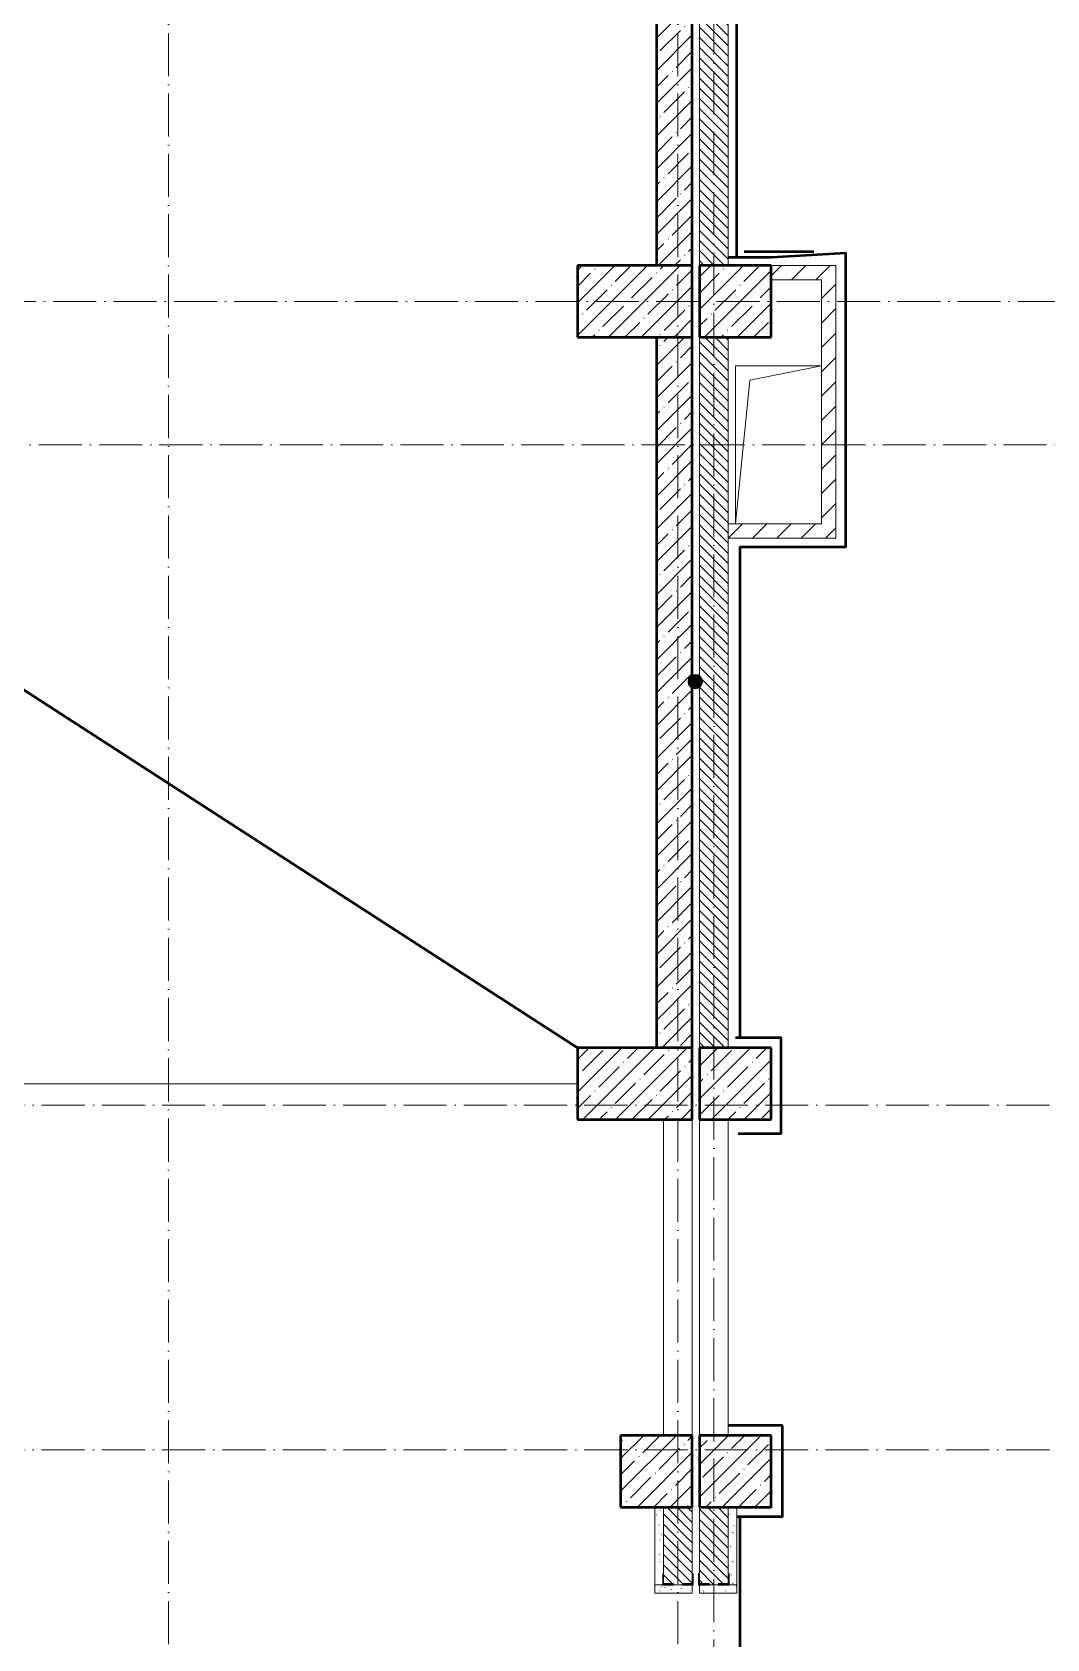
# Model space of a CAD drawing. Header units: millimetres. Extents: x -213536 to 1564669, y -45299 to 942238.
# Drawn here: x 619821 to 626892, y 352545 to 363738 of the extents above; entities that cross this region are included whole.
import ezdxf

# ---------------------------------------------------------------- set-up
doc = ezdxf.new("R2010")
doc.units = ezdxf.units.MM
doc.linetypes.add('50_200_ШТРИХ_1Т_ш5_п1_п1_', pattern=[700, 500, -100, 0, -100])
for name, color, linetype, lineweight in [('8.1)', 2, 'Continuous', 50), ('8.2)', 3, 'Continuous', 50), ('8.3)', 5, 'Continuous', 50), ('8.4)', 6, 'Continuous', 50), ('A-DETL-____-OTLN-1', 7, 'Continuous', 50), ('A-FLOR-____-OTLN', 7, 'Continuous', 9), ('A-GENM-____-MCUT', 7, 'Continuous', 25), ('A-GENM-____-OTLN', 7, 'Continuous', 9), ('A-GENM-____-OTLN-1', 7, 'Continuous', 25), ('A-WALL-____-MCUT', 7, 'Continuous', 13), ('A-WALL-____-MCUT-2', 7, 'Continuous', 50), ('A-WALL-____-PATT-1', 7, 'Continuous', 9), ('A-WALL-FNSH-MCUT-1', 7, 'Continuous', 9), ('G-____-____-TEXT', 7, 'Continuous', 9), ('I-WALL-____-OTLN', 7, 'Continuous', 9), ('S-COLS-____-MCUT', 7, 'Continuous', 50), ('S-COLS-____-OTLN', 7, 'Continuous', 9), ('S-GRID-____-OTLN-1', 7, '50_200_ШТРИХ_1Т_ш5_п1_п1_', 9)]:
    doc.layers.add(name, color=color, linetype=linetype, lineweight=lineweight)
doc.layers.add('A-WALL-____-PATT-2', color=7, linetype='Continuous', lineweight=9, true_color=0x787878)
pattern_1 = [(45, (549721.47, 286281.11), (-114.04925, 114.04925), []), (45, (549835.52, 286281.11), (-114.04925, 114.04925), [201.612, -40.322, 3.353, -36.97])]
pattern_2 = [(45, (549721.47, 286281.11), (-84.85281, 84.85281), [])]
pattern_3 = [(135, (549721.475, 286281.11), (-35.35534, -35.35534), [])]
pattern_4 = [(0, (549721.475, 286281.11), (203.2, 50.8), [3.353, -149.047, 3.353, -149.047, -812.8]), (0, (549721.475, 286281.11), (203.2, 50.8), [-304.8, 3.353, -301.447, 3.353, -149.047, -355.6]), (0, (549721.475, 286281.11), (203.2, 50.8), [-762, 3.353, -98.247, 3.353, -250.647]), (120, (549797.675, 286306.51), (-145.59409, 150.576362), [3.353, -149.047, 3.353, -149.047, -812.8]), (120, (549797.675, 286306.51), (-145.59409, 150.576362), [-304.8, 3.353, -301.447, 3.353, -149.047, -355.6]), (120, (549797.675, 286306.51), (-145.59409, 150.576362), [-762, 3.353, -98.247, 3.353, -250.647]), (240, (549823.075, 286408.11), (-57.60591, -201.376362), [3.353, -149.047, 3.353, -149.047, -812.8]), (240, (549823.075, 286408.11), (-57.60591, -201.376362), [-304.8, 3.353, -301.447, 3.353, -149.047, -355.6]), (240, (549823.075, 286408.11), (-57.60591, -201.376362), [-762, 3.353, -98.247, 3.353, -250.647])]

# ---------------------------------------------------------------- blocks, each defined once
blk = doc.blocks.new('BSC_Колонна _Прямоугольная - 500х800-V83-АР1_План отверстий 3 этажа в осях 1-64_Ю-ЯЯ')
at = {"layer": 'S-COLS-____-OTLN'}
h = blk.add_hatch(dxfattribs=at)
h.set_pattern_fill('FP_91', color=256, style=0, pattern_type=2)
h.set_pattern_definition([(315, (-75581.04, 74300), (114.04925, 114.04925), []), (315, (-75581.04, 74185.95), (114.04925, 114.04925), [201.613, -40.323, 3.353, -36.97])])
h.paths.add_polyline_path([(-250, 400), (-250, -400), (250, -400), (250, 400)], flags=0)
at = {"layer": 'S-COLS-____-MCUT'}
for p, q in [((250, 400), (-250, 400)), ((-250, 400), (-250, -400)), ((250, -400), (250, 400)), ((-250, -400), (250, -400))]:
    blk.add_line(p, q, dxfattribs=at)
blk = doc.blocks.new('BSC_Колонна _Прямоугольная - 500х800-V84-АР1_План отверстий 3 этажа в осях 1-64_Ю-ЯЯ')
at = {"layer": 'S-COLS-____-OTLN'}
h = blk.add_hatch(dxfattribs=at)
h.set_pattern_fill('FP_92', color=256, style=0, pattern_type=2)
h.set_pattern_definition([(315, (-70131.04, 74300), (114.04925, 114.04925), []), (315, (-70131.04, 74185.95), (114.04925, 114.04925), [201.613, -40.323, 3.353, -36.97])])
h.paths.add_polyline_path([(-250, -400), (250, -400), (250, 400), (-250, 400), (-250, 81)], flags=0)
at = {"layer": 'S-COLS-____-MCUT'}
for p, q in [((250, 400), (-250, 400)), ((-250, 400), (-250, -400)), ((250, -400), (250, 400)), ((-250, -400), (250, -400))]:
    blk.add_line(p, q, dxfattribs=at)
blk = doc.blocks.new('BSC_Колонна _Прямоугольная - 500х500-V93-АР1_План отверстий 3 этажа в осях 1-64_Ю-ЯЯ')
at = {"layer": 'S-COLS-____-OTLN'}
h = blk.add_hatch(dxfattribs=at)
h.set_pattern_fill('FP_98', color=256, style=0, pattern_type=2)
h.set_pattern_definition([(45, (-75000, -75581.04), (-114.04925, 114.04925), []), (45, (-74885.95, -75581.04), (-114.04925, 114.04925), [201.613, -40.323, 3.353, -36.97])])
h.paths.add_polyline_path([(-250, -250), (250, -250), (250, 250), (-250, 250)], flags=0)
at = {"layer": 'S-COLS-____-MCUT'}
for p, q in [((250, 250), (-250, 250)), ((-250, 250), (-250, -250)), ((250, -250), (250, 250)), ((-250, -250), (250, -250))]:
    blk.add_line(p, q, dxfattribs=at)
blk = doc.blocks.new('BSC_Колонна _Прямоугольная - 500х500-V94-АР1_План отверстий 3 этажа в осях 1-64_Ю-ЯЯ')
at = {"layer": 'S-COLS-____-OTLN'}
h = blk.add_hatch(dxfattribs=at)
h.set_pattern_fill('FP_99', color=256, style=0, pattern_type=2)
h.set_pattern_definition([(45, (-75000, -70131.04), (-114.04925, 114.04925), []), (45, (-74885.95, -70131.04), (-114.04925, 114.04925), [201.613, -40.323, 3.353, -36.97])])
h.paths.add_polyline_path([(-250, -250), (250, -250), (250, 250), (-250, 250), (-250, 8)], flags=0)
at = {"layer": 'S-COLS-____-MCUT'}
for p, q in [((250, 250), (-250, 250)), ((-250, 250), (-250, -250)), ((250, -250), (250, 250)), ((-250, -250), (250, -250))]:
    blk.add_line(p, q, dxfattribs=at)
blk = doc.blocks.new('BSC_Колонна _Прямоугольная - 500х500-V143-АР1_План отверстий 3 этажа в осях 1-64_Ю-ЯЯ')
at = {"layer": 'S-COLS-____-OTLN'}
h = blk.add_hatch(dxfattribs=at)
h.set_pattern_fill('FP_148', color=256, style=0, pattern_type=2)
h.set_pattern_definition([(45, (-75000, -67431.04), (-114.04925, 114.04925), []), (45, (-74885.95, -67431.04), (-114.04925, 114.04925), [201.613, -40.323, 3.353, -36.97])])
h.paths.add_polyline_path([(-250, -250), (250, -250), (250, 250), (-250, 250)], flags=0)
at = {"layer": 'S-COLS-____-MCUT'}
for p, q in [((250, 250), (-250, 250)), ((-250, 250), (-250, -250)), ((250, -250), (250, 250)), ((-250, -250), (250, -250))]:
    blk.add_line(p, q, dxfattribs=at)
blk = doc.blocks.new('BSC_Колонна _Прямоугольная - 500х500-V144-АР1_План отверстий 3 этажа в осях 1-64_Ю-ЯЯ')
at = {"layer": 'S-COLS-____-OTLN'}
h = blk.add_hatch(dxfattribs=at)
h.set_pattern_fill('FP_149', color=256, style=0, pattern_type=2)
h.set_pattern_definition([(45, (-74450, -67431.04), (-114.04925, 114.04925), []), (45, (-74335.95, -67431.04), (-114.04925, 114.04925), [201.613, -40.323, 3.353, -36.97])])
h.paths.add_polyline_path([(-250, -250), (250, -250), (250, 250), (-250, 250)], flags=0)
at = {"layer": 'S-COLS-____-MCUT'}
for p, q in [((250, 250), (-250, 250)), ((-250, 250), (-250, -250)), ((250, -250), (250, 250)), ((-250, -250), (250, -250))]:
    blk.add_line(p, q, dxfattribs=at)
blk = doc.blocks.new('Фахверк_СКБ_Уголок - 200_3550-28267367-АР1_План отверстий 3 этажа в осях 1-64_Ю-ЯЯ')
at = {"layer": 'A-GENM-____-MCUT'}
for p, q in [((200, 156), (125, 156)), ((125, 156), (125, 81)), ((131, 81), (131, 150)), ((131, 150), (200, 150)), ((200, 150), (200, 156)), ((125, 81), (131, 81)), ((131, 19), (125, 19)), ((125, 19), (125, -56)), ((131, -50), (131, 19)), ((125, -56), (200, -56)), ((200, -50), (131, -50)), ((200, -56), (200, -50))]:
    blk.add_line(p, q, dxfattribs=at)
blk = doc.blocks.new('АР_Перемычка - АР_Перемычка-28734073-АР1_План отверстий 3 этажа в осях 1-64_Ю-ЯЯ')
at = {"layer": 'A-GENM-____-OTLN'}
blk.add_line((0, -100), (9, -100), dxfattribs=at)
blk = doc.blocks.new('AR_Отверстие прямоугольное _в плите_ - AR_Отверстие прямоугольное _в плите_-V200-АР1_План отверстий 3 этажа в осях 1-64_Ю-ЯЯ')
at = {"layer": 'A-GENM-____-OTLN'}
for p, q in [((300, 550), (-300, 550)), ((-300, 550), (-300, -550)), ((-300, -550), (-200, 450)), ((-200, 450), (300, 550))]:
    blk.add_line(p, q, dxfattribs=at)
blk = doc.blocks.new('АР_Перемычка - АР_Перемычка-35279778-АР1_План отверстий 3 этажа в осях 1-64_Ю-ЯЯ')
at = {"layer": 'A-GENM-____-OTLN'}
blk.add_line((0, -100), (9, -100), dxfattribs=at)

msp = doc.modelspace()

# ---------------------------------------------------------------- hatches: boundary and pattern name
at = {"layer": 'A-WALL-____-PATT-1'}
h = msp.add_hatch(dxfattribs=at)
h.set_pattern_fill('FP_12', color=256, style=0, pattern_type=2)
h.set_pattern_definition(pattern_1)
h.paths.add_polyline_path([(624171.5, 362112.2), (624421.5, 362112.2), (624421.5, 367962.2), (624171.5, 367962.2), (624171.5, 362878.4)], flags=0)
h = msp.add_hatch(dxfattribs=at)
h.set_pattern_fill('FP_9', color=256, style=0, pattern_type=2)
h.set_pattern_definition(pattern_3)
h.paths.add_polyline_path([(624471.5, 362112.2), (624671.5, 362112.2), (624671.5, 367962.2), (624471.5, 367962.2), (624471.5, 362878.4)], flags=0)
h = msp.add_hatch(dxfattribs=at)
h.set_pattern_fill('FP_7', color=256, style=0, pattern_type=2)
h.set_pattern_definition(pattern_2)
h.paths.add_polyline_path([(625321.5, 362012.2), (625321.5, 362112.2), (624971.5, 362112.2), (624971.5, 362012.2)], flags=0)
h = msp.add_hatch(dxfattribs=at)
h.set_pattern_fill('FP_7', color=256, style=0, pattern_type=2)
h.set_pattern_definition(pattern_2)
h.paths.add_polyline_path([(625421.5, 360212.2), (625421.5, 362112.2), (625321.5, 362112.2), (625321.5, 360212.2)], flags=0)
h = msp.add_hatch(dxfattribs=at)
h.set_pattern_fill('FP_12', color=256, style=0, pattern_type=2)
h.set_pattern_definition(pattern_1)
h.paths.add_polyline_path([(624421.5, 356662.2), (624421.5, 361612.2), (624171.5, 361612.2), (624171.5, 356662.2)], flags=0)
h = msp.add_hatch(dxfattribs=at)
h.set_pattern_fill('FP_9', color=256, style=0, pattern_type=2)
h.set_pattern_definition(pattern_3)
h.paths.add_polyline_path([(624671.5, 356662.2), (624671.5, 361612.2), (624471.5, 361612.2), (624471.5, 356662.2)], flags=0)
h = msp.add_hatch(dxfattribs=at)
h.set_pattern_fill('FP_7', color=256, style=0, pattern_type=2)
h.set_pattern_definition(pattern_2)
h.paths.add_polyline_path([(625321.5, 360212.2), (625321.5, 360312.2), (624671.5, 360312.2), (624671.5, 360212.2)], flags=0)
h = msp.add_hatch(dxfattribs=at)
h.set_pattern_fill('FP_9', color=256, style=0, pattern_type=2)
h.set_pattern_definition(pattern_3)
h.paths.add_polyline_path([(624421.5, 349462.2), (624421.5, 350696.2), (624352.5, 350696.2), (624352.5, 350702.2), (624290.5, 350702.2), (624290.5, 350696.2), (624221.5, 350696.2), (624221.5, 349462.2)], flags=0)
h.paths.add_polyline_path([(624352.5, 352922.2), (624352.5, 352928.2), (624421.5, 352928.2), (624421.5, 353462.2), (624221.5, 353462.2), (624221.5, 352928.2), (624290.5, 352928.2), (624290.5, 352922.2)], flags=0)
h = msp.add_hatch(dxfattribs=at)
h.set_pattern_fill('FP_9', color=256, style=0, pattern_type=2)
h.set_pattern_definition(pattern_3)
h.paths.add_polyline_path([(624671.5, 349662.2), (624671.5, 350696.2), (624602.5, 350696.2), (624602.5, 350702.2), (624540.5, 350702.2), (624540.5, 350696.2), (624471.5, 350696.2), (624471.5, 349662.2)], flags=0)
h.paths.add_polyline_path([(624602.5, 352922.2), (624602.5, 352928.2), (624671.5, 352928.2), (624671.5, 353462.2), (624471.5, 353462.2), (624471.5, 352928.2), (624540.5, 352928.2), (624540.5, 352922.2)], flags=0)
at = {"layer": 'A-WALL-____-PATT-2'}
h = msp.add_hatch(dxfattribs=at)
h.set_pattern_fill('FP_156', color=256, style=0, pattern_type=2)
h.set_pattern_definition(pattern_4)
h.paths.add_polyline_path([(624221.5, 349462.2), (624221.5, 350627.2), (624215.5, 350627.2), (624215.5, 350702.2), (624161.5, 350702.2), (624161.5, 349462.2)], flags=0)
h.paths.add_polyline_path([(624215.5, 352922.2), (624215.5, 352997.2), (624221.5, 352997.2), (624221.5, 353462.2), (624161.5, 353462.2), (624161.5, 352922.2)], flags=0)
h = msp.add_hatch(dxfattribs=at)
h.set_pattern_fill('FP_156', color=256, style=0, pattern_type=2)
h.set_pattern_definition(pattern_4)
h.paths.add_polyline_path([(624731.5, 349662.2), (624731.5, 350702.2), (624677.5, 350702.2), (624677.5, 350627.2), (624671.5, 350627.2), (624671.5, 349662.2)], flags=0)
h.paths.add_polyline_path([(624731.5, 352922.2), (624731.5, 353462.2), (624671.5, 353462.2), (624671.5, 352997.2), (624677.5, 352997.2), (624677.5, 352922.2)], flags=0)
h = msp.add_hatch(dxfattribs=at)
h.set_pattern_fill('FP_156', color=256, style=0, pattern_type=2)
h.set_pattern_definition(pattern_4)
h.paths.add_polyline_path([(624221.5, 352862.2), (624421.5, 352862.2), (624421.5, 352922.2), (624161.5, 352922.2), (624161.5, 352862.2), (624215.5, 352862.2)], flags=0)
h = msp.add_hatch(dxfattribs=at)
h.set_pattern_fill('FP_156', color=256, style=0, pattern_type=2)
h.set_pattern_definition(pattern_4)
h.paths.add_polyline_path([(624677.5, 352862.2), (624731.5, 352862.2), (624731.5, 352922.2), (624471.5, 352922.2), (624471.5, 352862.2), (624671.5, 352862.2)], flags=0)
at = {"layer": 'G-____-____-TEXT'}
h = msp.add_hatch(color=256, dxfattribs=at)
edge = h.paths.add_edge_path(flags=0)
edge.add_arc((624442, 359213.5), 50, 0, 360)

# ---------------------------------------------------------------- linework, layer by layer
at = {"layer": '8.1)', "lineweight": 50}
msp.add_lwpolyline([(625267.3, 362207.2), (624781.8, 362207.2)], dxfattribs=at)
at = {"layer": '8.2)', "lineweight": 50}
for points in [[(624973.7, 362166.8), (624671.5, 362166.8)], [(624740.7, 356066.1), (625040.4, 356066.1), (625040.4, 356732.3), (624722.4, 356732.3)], [(625049.5, 354030.7), (624671.5, 354030.7)], [(624731.5, 353397), (625049.5, 353397), (625049.5, 354030.7)]]:
    msp.add_lwpolyline(points, dxfattribs=at)
at = {"layer": '8.3)', "lineweight": 50}
for points in [[(624732.8, 362166.8), (624732.8, 365019.3), (625237.4, 365019.3), (625237.4, 368468.8), (625536.7, 368468.8), (625536.7, 370228.8), (624761.4, 370228.8), (624761.4, 371387.4)], [(624754.2, 356732.3), (624754.2, 360151.5), (625490.1, 360151.5), (625490.1, 362198.6), (624973.7, 362166.8)], [(635571.5, 341712), (635571.5, 350576.6), (625833.2, 350576.6), (625833.2, 349771.1), (624754.2, 349771.1), (624754.2, 353397)]]:
    msp.add_lwpolyline(points, dxfattribs=at)
at = {"layer": '8.4)', "lineweight": 50}
for points in [[(624732.8, 362166.8), (624732.8, 365019.3), (625237.4, 365019.3), (625237.4, 368468.8), (625536.7, 368468.8), (625536.7, 370228.8), (624761.4, 370228.8), (624761.4, 371387.4)], [(624973.7, 362166.8), (624671.5, 362166.8)], [(624754.2, 356732.3), (624754.2, 360151.5), (625490.1, 360151.5), (625490.1, 362198.6), (624973.7, 362166.8)], [(624740.7, 356066.1), (625040.4, 356066.1), (625040.4, 356732.3), (624722.4, 356732.3)], [(625049.5, 354030.7), (624671.5, 354030.7)], [(624731.5, 353397), (625049.5, 353397), (625049.5, 354030.7)], [(635571.5, 341712), (635571.5, 350576.6), (625833.2, 350576.6), (625833.2, 349771.1), (624754.2, 349771.1), (624754.2, 353397)]]:
    msp.add_lwpolyline(points, dxfattribs=at)
at = {"layer": 'A-DETL-____-OTLN-1'}
msp.add_line((600721.5, 371462.2), (623621.5, 356662.2), dxfattribs=at)
at = {"layer": 'A-FLOR-____-OTLN'}
for p, q in [((624721.5, 361412.2), (625321.5, 361412.2)), ((624721.5, 360312.2), (624721.5, 361412.2)), ((623621.5, 356412.2), (618921.5, 356412.2))]:
    msp.add_line(p, q, dxfattribs=at)
at = {"layer": 'A-WALL-____-MCUT'}
for p, q in [((624471.5, 367962.2), (624471.5, 362112.2)), ((624671.5, 362112.2), (624671.5, 367962.2)), ((624471.5, 361612.2), (624471.5, 356662.2)), ((624671.5, 356662.2), (624671.5, 361612.2)), ((624221.5, 353462.2), (624221.5, 352997.2)), ((624421.5, 352997.2), (624421.5, 353462.2)), ((624471.5, 353462.2), (624471.5, 352997.2)), ((624671.5, 353462.2), (624671.5, 353462.2)), ((624671.5, 353462.2), (624671.5, 352997.2)), ((624290.5, 352922.2), (624352.5, 352922.2)), ((624540.5, 352922.2), (624602.5, 352922.2))]:
    msp.add_line(p, q, dxfattribs=at)
at = {"layer": 'A-WALL-____-MCUT-2'}
for p, q in [((624171.5, 367962.2), (624171.5, 362112.2)), ((624421.5, 362112.2), (624421.5, 367962.2)), ((624171.5, 361612.2), (624171.5, 356662.2)), ((624421.5, 356662.2), (624421.5, 361612.2))]:
    msp.add_line(p, q, dxfattribs=at)
at = {"layer": 'A-WALL-FNSH-MCUT-1'}
for p, q in [((625421.5, 362112.2), (624971.5, 362112.2)), ((625421.5, 360212.2), (625421.5, 362112.2)), ((624971.5, 362012.2), (625321.5, 362012.2)), ((625321.5, 362012.2), (625321.5, 360312.2)), ((625321.5, 360312.2), (624671.5, 360312.2)), ((624671.5, 360212.2), (625421.5, 360212.2)), ((624161.5, 353462.2), (624161.5, 352862.2)), ((624731.5, 352922.2), (624731.5, 353462.2)), ((624161.5, 352922.2), (624215.5, 352922.2)), ((624421.5, 352862.2), (624421.5, 352922.2)), ((624471.5, 352922.2), (624471.5, 352862.2)), ((624602.5, 352922.2), (624540.5, 352922.2)), ((624677.5, 352922.2), (624731.5, 352922.2)), ((624731.5, 352922.2), (624677.5, 352922.2)), ((624731.5, 352862.2), (624731.5, 352922.2)), ((624161.5, 352862.2), (624421.5, 352862.2)), ((624471.5, 352862.2), (624731.5, 352862.2))]:
    msp.add_line(p, q, dxfattribs=at)
at = {"layer": 'G-____-____-TEXT'}
msp.add_circle((624442, 359213.5), 50, dxfattribs=at)
at = {"layer": 'I-WALL-____-OTLN'}
for p, q in [((624221.5, 353962.2), (624221.5, 356162.2)), ((624421.5, 356162.2), (624421.5, 353962.2)), ((624471.5, 353962.2), (624471.5, 356162.2)), ((624671.5, 356162.2), (624671.5, 353962.2))]:
    msp.add_line(p, q, dxfattribs=at)
at = {"layer": 'S-GRID-____-OTLN-1', "color": 251, "ltscale": 0.6, "true_color": 0x636466}
for p, q in [((620771.5, 377174), (620771.5, 326262.2)), ((624321.5, 377174), (624321.5, 326552.3)), ((624571.5, 376905.8), (624571.5, 326262.2)), ((598963.5, 361862.2), (653795.9, 361862.2)), ((584158.9, 360862.2), (653795.9, 360862.2)), ((653795.9, 356262.2), (598963.5, 356262.2)), ((653795.9, 353862.2), (545052.7, 353862.2))]:
    msp.add_line(p, q, dxfattribs=at)

# ---------------------------------------------------------------- block references
at = {"layer": 'A-GENM-____-OTLN'}
for name, p in [('AR_Отверстие прямоугольное _в плите_ - AR_Отверстие прямоугольное _в плите_-V200-АР1_План отверстий 3 этажа в осях 1-64_Ю-ЯЯ', (625021.5, 360862.2)), ('АР_Перемычка - АР_Перемычка-35279778-АР1_План отверстий 3 этажа в осях 1-64_Ю-ЯЯ', (624971.5, 353562.2))]:
    msp.add_blockref(name, p, dxfattribs=at)
at = {"layer": 'A-GENM-____-OTLN', "rotation": 89.9999999999999}
for p in [(624321.5, 353962.2), (624571.5, 353962.2)]:
    msp.add_blockref('АР_Перемычка - АР_Перемычка-28734073-АР1_План отверстий 3 этажа в осях 1-64_Ю-ЯЯ', p, dxfattribs=at)
at = {"layer": 'A-GENM-____-OTLN-1'}
for p, rotation in [((624371.5, 352797.2), 89.99999999999986), ((624621.5, 352797.2), 90)]:
    msp.add_blockref('Фахверк_СКБ_Уголок - 200_3550-28267367-АР1_План отверстий 3 этажа в осях 1-64_Ю-ЯЯ', p, dxfattribs=dict(at, rotation=rotation))
at = {"layer": 'S-COLS-____-OTLN', "rotation": 89.9999999999999}
for name, p in [('BSC_Колонна _Прямоугольная - 500х800-V83-АР1_План отверстий 3 этажа в осях 1-64_Ю-ЯЯ', (624021.5, 361862.2)), ('BSC_Колонна _Прямоугольная - 500х800-V84-АР1_План отверстий 3 этажа в осях 1-64_Ю-ЯЯ', (624021.5, 356412.2))]:
    msp.add_blockref(name, p, dxfattribs=at)
at = {"layer": 'S-COLS-____-OTLN'}
for name, p in [('BSC_Колонна _Прямоугольная - 500х500-V93-АР1_План отверстий 3 этажа в осях 1-64_Ю-ЯЯ', (624721.5, 361862.2)), ('BSC_Колонна _Прямоугольная - 500х500-V94-АР1_План отверстий 3 этажа в осях 1-64_Ю-ЯЯ', (624721.5, 356412.2)), ('BSC_Колонна _Прямоугольная - 500х500-V144-АР1_План отверстий 3 этажа в осях 1-64_Ю-ЯЯ', (624171.5, 353712.2)), ('BSC_Колонна _Прямоугольная - 500х500-V143-АР1_План отверстий 3 этажа в осях 1-64_Ю-ЯЯ', (624721.5, 353712.2))]:
    msp.add_blockref(name, p, dxfattribs=at)

doc.saveas('drawing.dxf')
